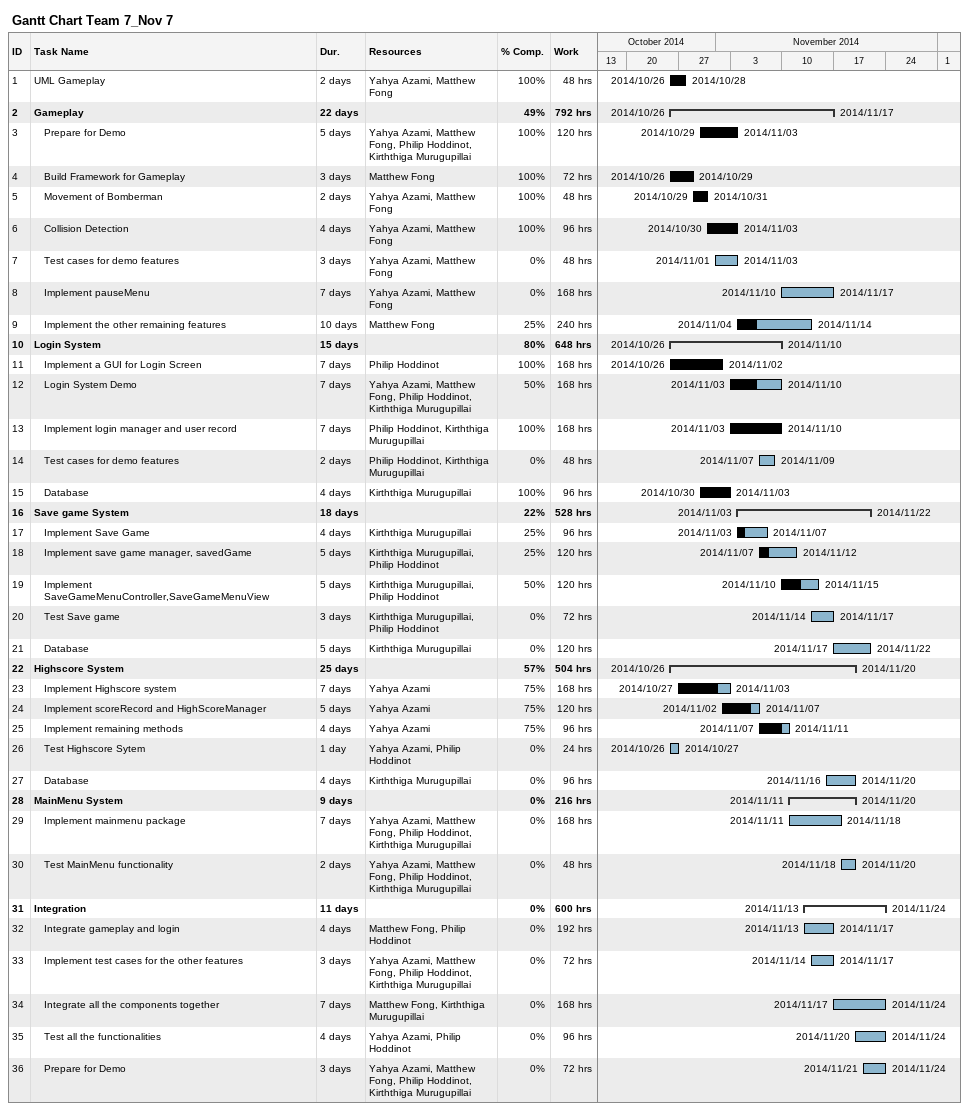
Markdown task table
Gantt Chart Team 7_Nov 7

| ID | Level | Task | Duration | Start | Finish | Resources | % complete | Work (h) |
|---|---|---|---|---|---|---|---|---|
| 1 | 1 | UML Gameplay | 2d | 2014-10-26 | 2014-10-28 | Yahya Azami, Matthew Fong | 100 | 48 |
| 2 | 1 | **Gameplay** | 22d | 2014-10-26 | 2014-11-17 |  | 49 | 792 |
| 3 | 2 | Prepare for Demo | 5d | 2014-10-29 | 2014-11-03 | Yahya Azami, Matthew Fong, Philip Hoddinot, Kirththiga Murugupillai | 100 | 120 |
| 4 | 2 | Build Framework for Gameplay | 3d | 2014-10-26 | 2014-10-29 | Matthew Fong | 100 | 72 |
| 5 | 2 | Movement of Bomberman | 2d | 2014-10-29 | 2014-10-31 | Yahya Azami, Matthew Fong | 100 | 48 |
| 6 | 2 | Collision Detection | 4d | 2014-10-30 | 2014-11-03 | Yahya Azami, Matthew Fong | 100 | 96 |
| 7 | 2 | Test cases for demo features | 3d | 2014-11-01 | 2014-11-03 | Yahya Azami, Matthew Fong | 0 | 48 |
| 8 | 2 | Implement pauseMenu | 7d | 2014-11-10 | 2014-11-17 | Yahya Azami, Matthew Fong | 0 | 168 |
| 9 | 2 | Implement the other remaining features | 10d | 2014-11-04 | 2014-11-14 | Matthew Fong | 25 | 240 |
| 10 | 1 | **Login System** | 15d | 2014-10-26 | 2014-11-10 |  | 80 | 648 |
| 11 | 2 | Implement a GUI for Login Screen | 7d | 2014-10-26 | 2014-11-02 | Philip Hoddinot | 100 | 168 |
| 12 | 2 | Login System Demo | 7d | 2014-11-03 | 2014-11-10 | Yahya Azami, Matthew Fong, Philip Hoddinot, Kirththiga Murugupillai | 50 | 168 |
| 13 | 2 | Implement login manager and user record | 7d | 2014-11-03 | 2014-11-10 | Philip Hoddinot, Kirththiga Murugupillai | 100 | 168 |
| 14 | 2 | Test cases for demo features | 2d | 2014-11-07 | 2014-11-09 | Philip Hoddinot, Kirththiga Murugupillai | 0 | 48 |
| 15 | 2 | Database | 4d | 2014-10-30 | 2014-11-03 | Kirththiga Murugupillai | 100 | 96 |
| 16 | 1 | **Save game System** | 18d | 2014-11-03 | 2014-11-22 |  | 22 | 528 |
| 17 | 2 | Implement Save Game | 4d | 2014-11-03 | 2014-11-07 | Kirththiga Murugupillai | 25 | 96 |
| 18 | 2 | Implement save game manager, savedGame | 5d | 2014-11-07 | 2014-11-12 | Kirththiga Murugupillai, Philip Hoddinot | 25 | 120 |
| 19 | 2 | Implement SaveGameMenuController,SaveGameMenuView | 5d | 2014-11-10 | 2014-11-15 | Kirththiga Murugupillai, Philip Hoddinot | 50 | 120 |
| 20 | 2 | Test Save game | 3d | 2014-11-14 | 2014-11-17 | Kirththiga Murugupillai, Philip Hoddinot | 0 | 72 |
| 21 | 2 | Database | 5d | 2014-11-17 | 2014-11-22 | Kirththiga Murugupillai | 0 | 120 |
| 22 | 1 | **Highscore System** | 25d | 2014-10-26 | 2014-11-20 |  | 57 | 504 |
| 23 | 2 | Implement Highscore system | 7d | 2014-10-27 | 2014-11-03 | Yahya Azami | 75 | 168 |
| 24 | 2 | Implement scoreRecord and HighScoreManager | 5d | 2014-11-02 | 2014-11-07 | Yahya Azami | 75 | 120 |
| 25 | 2 | Implement remaining methods | 4d | 2014-11-07 | 2014-11-11 | Yahya Azami | 75 | 96 |
| 26 | 2 | Test Highscore Sytem | 1d | 2014-10-26 | 2014-10-27 | Yahya Azami, Philip Hoddinot | 0 | 24 |
| 27 | 2 | Database | 4d | 2014-11-16 | 2014-11-20 | Kirththiga Murugupillai | 0 | 96 |
| 28 | 1 | **MainMenu System** | 9d | 2014-11-11 | 2014-11-20 |  | 0 | 216 |
| 29 | 2 | Implement mainmenu package | 7d | 2014-11-11 | 2014-11-18 | Yahya Azami, Matthew Fong, Philip Hoddinot, Kirththiga Murugupillai | 0 | 168 |
| 30 | 2 | Test MainMenu functionality | 2d | 2014-11-18 | 2014-11-20 | Yahya Azami, Matthew Fong, Philip Hoddinot, Kirththiga Murugupillai | 0 | 48 |
| 31 | 1 | **Integration** | 11d | 2014-11-13 | 2014-11-24 |  | 0 | 600 |
| 32 | 2 | Integrate gameplay and login | 4d | 2014-11-13 | 2014-11-17 | Matthew Fong, Philip Hoddinot | 0 | 192 |
| 33 | 2 | Implement test cases for the other features | 3d | 2014-11-14 | 2014-11-17 | Yahya Azami, Matthew Fong, Philip Hoddinot, Kirththiga Murugupillai | 0 | 72 |
| 34 | 2 | Integrate all the components together | 7d | 2014-11-17 | 2014-11-24 | Matthew Fong, Kirththiga Murugupillai | 0 | 168 |
| 35 | 2 | Test all the functionalities | 4d | 2014-11-20 | 2014-11-24 | Yahya Azami, Philip Hoddinot | 0 | 96 |
| 36 | 2 | Prepare for Demo | 3d | 2014-11-21 | 2014-11-24 | Yahya Azami, Matthew Fong, Philip Hoddinot, Kirththiga Murugupillai | 0 | 72 |
